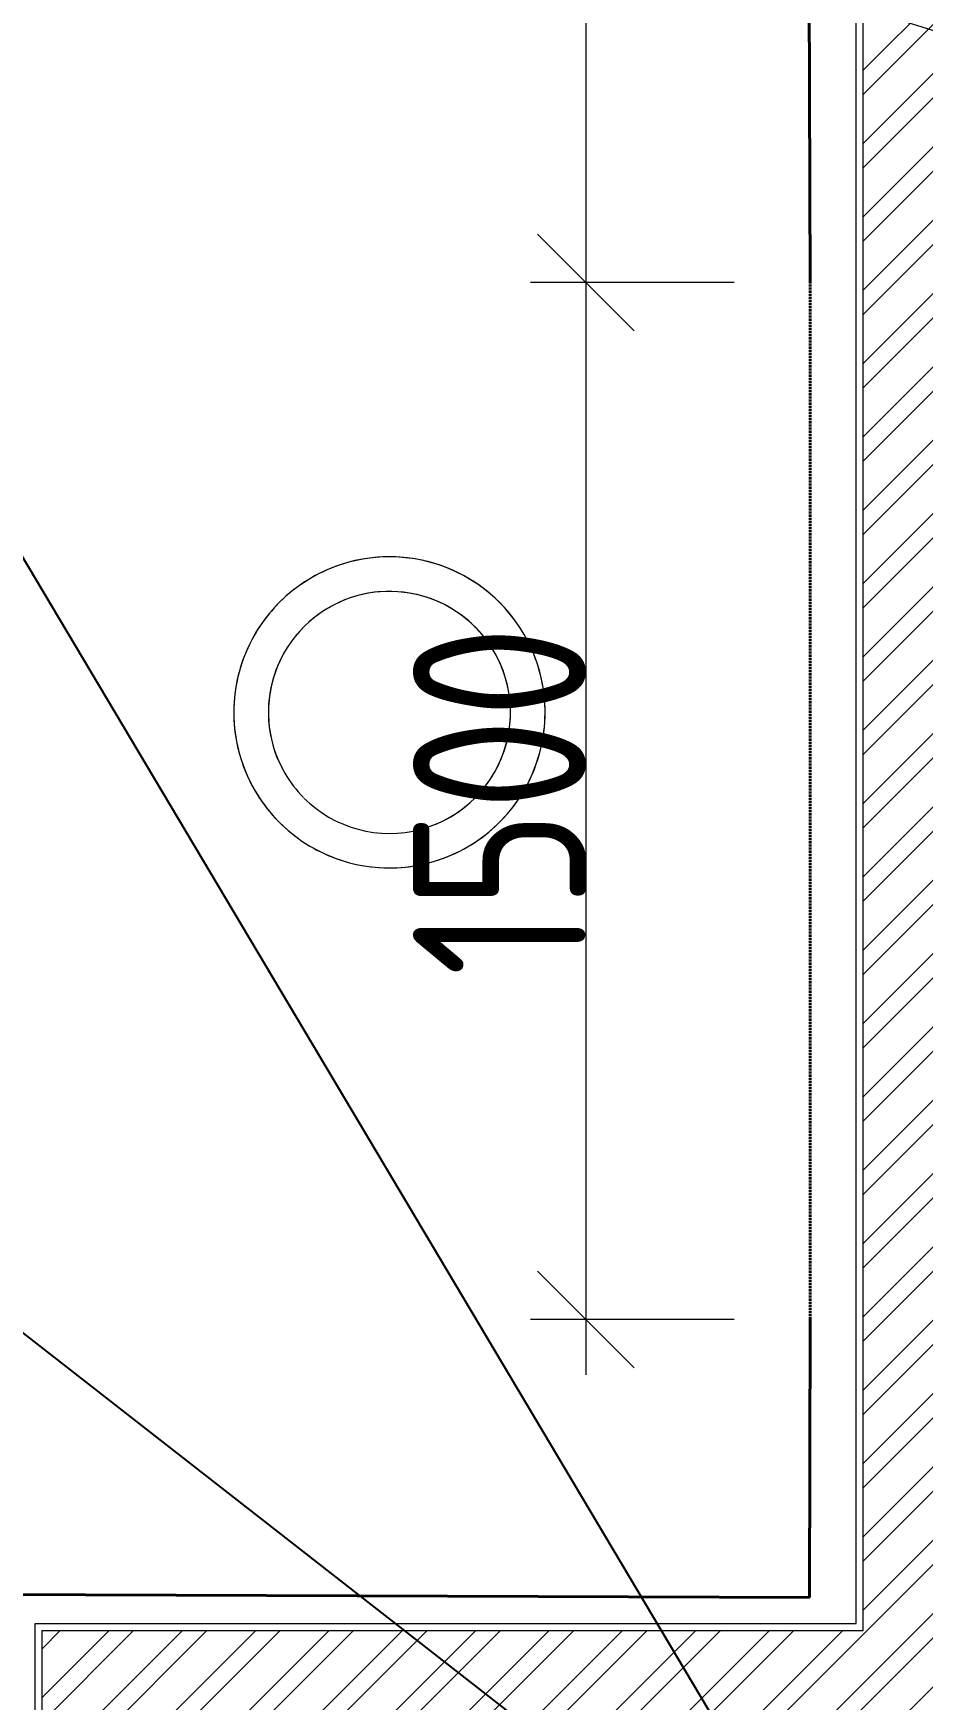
# Model space of a CAD drawing. Header units: millimetres. Extents: x -10178924 to 11692288, y -947381 to 58396.
# Drawn here: x 842608 to 843894, y -910419 to -908009 of the extents above; entities that cross this region are included whole.
import ezdxf
from ezdxf import colors
from ezdxf.entities.mleader import LeaderData, LeaderLine
from ezdxf.math import Vec2, Vec3

# ---------------------------------------------------------------- set-up
doc = ezdxf.new("R2010")
doc.units = ezdxf.units.MM
doc.linetypes.add('ADSK_Штрих_ш3 п1_5', pattern=[4.5, 3, -1.5])
doc.layers.add('PDF _Стены отделка', color=7, linetype='Continuous', true_color=0xb505c2)
doc.layers.add('ВК_Выноски', color=7, linetype='Continuous')
doc.layers.add('Перегородки пеноблок', color=40, linetype='Continuous', lineweight=9)
doc.layers.add('ТХ оборудование', color=7, linetype='Continuous', lineweight=9)
doc.styles.add('ISOCPEUR', font='isocpeui.ttf', dxfattribs={"width": 0.9})
doc.styles.add('ISOCPEUR_1', font='isocpeur.ttf', dxfattribs={"width": 0.78, "height": 240})

# ---------------------------------------------------------------- blocks, each defined once
blk = doc.blocks.new('_None')
blk = doc.blocks.new('F_Table_Round_450 - D450х750-V327-План 3-го этажа')
at = {"layer": 'ТХ оборудование', "color": 252, "lineweight": 9, "true_color": 0x939598}
for radius, start, end in [(225, 360, 180), (225, 102.8571, 115.7143), (225, 90, 102.8571), (225, 77.1429, 90), (225, 64.2857, 77.1429), (225, 115.7143, 128.5714), (225, 51.4286, 64.2857), (225, 128.5714, 141.4286), (175, 75.3484, 180), (175, 75.3484, 135), (175, 15, 75), (175, 15, 75), (225, 38.5714, 51.4286), (225, 141.4286, 154.2857), (175, 135, 150), (225, 25.7143, 38.5714), (225, 154.2857, 167.1429), (225, 12.8571, 25.7143), (175, 150, 165), (225, 167.1429, 180), (225, 0, 12.8571), (175, 165, 180), (175, 360, 14.7076), (175, 0, 14.7076), (225, 180, 360), (225, 180, 257.1429), (175, 180, 255), (175, 180, 360), (175, 255, 360), (225, 347.1429, 360), (225, 334.2857, 347.1429), (225, 321.4286, 334.2857), (225, 308.5714, 321.4286), (225, 295.7143, 308.5714), (225, 282.8571, 295.7143), (225, 257.1429, 270), (225, 270, 282.8571)]:
    blk.add_arc((0, 0), radius, start, end, dxfattribs=at)
blk = doc.blocks.new('_Oblique')
at = {"color": 0, "linetype": 'ByBlock', "lineweight": -2}
blk.add_line((-0.5, -0.5), (0.5, 0.5), dxfattribs=at)
blk = doc.blocks.new('A$Cad086cf1')
at = {"layer": 'Перегородки пеноблок', "true_color": 0x636466, "transparency": 33554687}
h = blk.add_hatch(dxfattribs=at)
h.set_pattern_fill('ANSI32', color=251, scale=200)
h.set_pattern_definition([(45, (897418.77, 170465.18), (-53.0330086, 53.0330086), []), (45, (897454.13, 170465.18), (-53.0330086, 53.0330086), [])])
edge = h.paths.add_edge_path()
edge.add_line((8838.912, -36048.117), (8838.912, -38746.478))
edge.add_line((8838.912, -38746.478), (9068.912, -38746.478))
edge.add_line((9068.912, -38746.478), (9068.912, -38626.478))
edge.add_line((9068.912, -38626.478), (8958.912, -38626.478))
edge.add_line((8958.912, -38626.478), (8958.912, -36148.117))
edge.add_line((8958.912, -36148.117), (11047.468, -36148.117))
edge.add_line((11047.468, -36148.117), (11047.468, -37836.478))
edge.add_line((11047.468, -37836.478), (10089.228, -37836.478))
edge.add_line((10089.228, -37836.478), (10089.228, -38356.478))
edge.add_line((10089.228, -38356.478), (10208.912, -38356.312))
edge.add_line((10208.912, -38356.312), (10208.912, -37956.478))
edge.add_line((10208.912, -37956.478), (11047.468, -37956.478))
edge.add_line((11047.468, -37956.478), (11047.468, -38356.478))
edge.add_line((11047.468, -38356.478), (11167.468, -38356.478))
edge.add_line((11167.468, -38356.478), (11167.468, -36148.117))
edge.add_line((11167.468, -36148.117), (11701.436, -36148.117))
edge.add_line((11701.436, -36148.117), (11701.436, -36028.117))
edge.add_line((11701.436, -36028.117), (10146.199, -36028.125))
edge.add_line((10146.199, -36028.125), (10146.199, -32428.128))
edge.add_line((10146.199, -32428.128), (10026.199, -32428.128))
edge.add_line((10026.199, -32428.128), (10026.199, -36028.117))
edge.add_line((10026.199, -36028.117), (8858.912, -36028.113))
h.paths.add_polyline_path([(9998.912, -38746.478), (10078.912, -38746.478), (10078.912, -38626.478), (9998.912, -38626.478)], flags=17)
at = {"layer": 'PDF _Стены отделка', "color": 251, "lineweight": 5, "ltscale": 0.1, "true_color": 0x636466, "transparency": 33554687}
for p, q in [((9625.247, -32498.119), (9625.247, -34158.119)), ((9625.247, -33998.119), (9625.247, -35658.119)), ((9839.431, -34078.119), (9545.247, -34078.119)), ((9839.431, -34078.119), (9545.247, -34078.119)), ((9839.431, -35578.119), (9545.247, -35578.119))]:
    blk.add_line(p, q, dxfattribs=at)
at = {"layer": 'PDF _Стены отделка', "color": 251, "lineweight": 40, "true_color": 0x636466, "transparency": 33554610}
for p, q in [((9949.431, -34078.119), (9944.788, -32578.119)), ((9948.342, -35980.2), (9949.431, -35578.119)), ((8770.815, -35975.892), (9948.342, -35980.2))]:
    blk.add_line(p, q, dxfattribs=at)
at = {"layer": 'PDF _Стены отделка', "color": 251, "linetype": 'ADSK_Штрих_ш3 п1_5', "lineweight": 40, "true_color": 0x636466, "transparency": 33554610}
blk.add_line((9949.431, -34054.022), (9949.431, -35578.119), dxfattribs=at)
at = {"layer": 'Перегородки пеноблок', "color": 251, "linetype": 'Continuous', "true_color": 0x636466, "transparency": 33554687}
for p, q in [((8828.912, -36018.117), (10016.199, -36018.117)), ((8828.912, -38756.478), (8828.912, -36018.181)), ((8838.912, -38746.478), (8838.912, -36028.117)), ((8838.912, -36028.117), (10026.199, -36028.117))]:
    blk.add_line(p, q, dxfattribs=at)
at = {"layer": 'Перегородки пеноблок', "color": 251, "linetype": 'Continuous', "true_color": 0x636466, "transparency": 33554687, "flags": 128}
for points in [[(10026.199, -36028.117), (10026.199, -32428.128)], [(10016.199, -36018.117), (10016.199, -32578.119)]]:
    blk.add_lwpolyline(points, dxfattribs=at)
at = {"layer": 'PDF _Стены отделка', "color": 251, "lineweight": 5, "ltscale": 0.1, "true_color": 0x636466, "transparency": 33554687}
for p, xscale, yscale, zscale, rotation in [((9625.247, -34078.119), 140.0000000000001, 140.0000000000001, 140.0000000000001, 90), ((9625.247, -34078.119), 140, 140, 140, 270), ((9625.247, -35578.119), 140, 140, 140, 270)]:
    blk.add_blockref('_Oblique', p, dxfattribs=dict(at, xscale=xscale, yscale=yscale, zscale=zscale, rotation=rotation))
at = {"layer": 'ТХ оборудование', "color": 251, "true_color": 0x636466, "transparency": 33554687, "rotation": 210.0793757275994}
blk.add_blockref('F_Table_Round_450 - D450х750-V327-План 3-го этажа', (9341.231, -34700.07), dxfattribs=at)
at = {"layer": 'PDF _Стены отделка', "color": 251, "lineweight": 5, "ltscale": 0.1, "true_color": 0x636466, "transparency": 33554687, "insert": (9500.247, -34828.119), "char_height": 250, "attachment_point": 5, "rotation": 90, "style": 'ISOCPEUR_1'}
blk.add_mtext('\\A1;1500', dxfattribs=at)

msp = doc.modelspace()

# ---------------------------------------------------------------- block references
msp.add_blockref('A$Cad086cf1', (833781.5, -874290.7))

# ---------------------------------------------------------------- leaders
at = {"layer": 'ВК_Выноски'}
ml = msp.add_multileader_mtext('Standard', dxfattribs=at)
ml.set_content('%%C110\\P i=0,02', color=256, style='ISOCPEUR')
ml.set_leader_properties(lineweight=13)
ml.set_arrow_properties(name='NONE')
ml.build(insert=Vec2(0, 0))
ml.multileader.update_dxf_attribs({"text_left_attachment_type": 6, "text_right_attachment_type": 6, "dogleg_length": 100, "arrow_head_size": 300})
ctx = ml.context
ctx.base_point, ctx.char_height, ctx.arrow_head_size, ctx.landing_gap_size, ctx.plane_origin = Vec3(841009.9, -907436), 250, 300, 0.09, Vec3(829711.3, -899947.3)
ctx.left_attachment, ctx.right_attachment, ctx.text_align_type = 6, 6, 1
notes = []
notes.append((ctx, [(1, (1, 1, 0), (842077, -907436), (-1, 0), 100, [(2, [(844100.6, -908064)], 0, [])])]))
ctx.mtext.insert, ctx.mtext.alignment, ctx.mtext.flow_direction = Vec3(841557.3, -907136), 2, 5
ml = msp.add_multileader_mtext('Standard', dxfattribs=at)
ml.set_content('{\\W0.9;Ст.К1-9\\P%%C110 }', color=7, style='ISOCPEUR')
ml.set_leader_properties(color=7, linetype='ByLayer', lineweight=-1)
ml.set_arrow_properties(name='NONE')
ml.build(insert=Vec2(0, 0))
ml.multileader.update_dxf_attribs({"text_left_attachment_type": 6, "text_right_attachment_type": 6, "dogleg_length": 0.36, "arrow_head_size": 300})
ctx = ml.context
ctx.base_point, ctx.char_height, ctx.arrow_head_size, ctx.landing_gap_size, ctx.plane_origin = Vec3(841050.3, -908526.6), 250, 300, 100, Vec3(848379.7, -939600.2)
ctx.left_attachment, ctx.right_attachment, ctx.text_align_type = 6, 6, 2
notes.append((ctx, [(1, (1, 1, 0), (842449.6, -908526.6), (-1, 0), 100.4, [(0, [(843671.7, -910580.4)], 0, [])])]))
ctx.mtext.insert, ctx.mtext.width, ctx.mtext.alignment, ctx.mtext.flow_direction = Vec3(842249.2, -908226.6), 513.532, 3, 5
ml = msp.add_multileader_mtext('Standard', dxfattribs=at)
ml.set_content('{\\W0.9;Ст.К2-1\\P%%C110 }', color=7, style='ISOCPEUR')
ml.set_leader_properties(color=7, linetype='ByLayer', lineweight=-1)
ml.set_arrow_properties(name='NONE')
ml.build(insert=Vec2(0, 0))
ml.multileader.update_dxf_attribs({"text_left_attachment_type": 6, "text_right_attachment_type": 6, "dogleg_length": 0.36, "arrow_head_size": 300})
ctx = ml.context
ctx.base_point, ctx.char_height, ctx.arrow_head_size, ctx.landing_gap_size, ctx.plane_origin = Vec3(841025, -909765), 250, 300, 100, Vec3(848958.2, -942131.8)
ctx.left_attachment, ctx.right_attachment, ctx.text_align_type = 6, 6, 2
notes.append((ctx, [(1, (1, 1, 0), (842434.9, -909765), (-1, 0), 100.4, [(0, [(843474.6, -910576.1)], 0, [])])]))
ctx.mtext.insert, ctx.mtext.width, ctx.mtext.alignment, ctx.mtext.flow_direction = Vec3(842234.5, -909465), 513.532, 3, 5
ml = msp.add_multileader_mtext('Standard', dxfattribs=at)
ml.set_content('{\\W0.9;Ст.К1-8 %%C50^JОпуск со 2 этажа }', color=7, style='ISOCPEUR')
ml.set_leader_properties(color=7, linetype='ByLayer', lineweight=-1)
ml.set_arrow_properties(name='NONE')
ml.build(insert=Vec2(0, 0))
ml.multileader.update_dxf_attribs({"text_left_attachment_type": 6, "text_right_attachment_type": 6, "dogleg_length": 0.36, "arrow_head_size": 300})
ctx = ml.context
ctx.base_point, ctx.char_height, ctx.arrow_head_size, ctx.landing_gap_size, ctx.plane_origin = Vec3(836173.6, -910435.8), 250, 300, 100, Vec3(846450.2, -941204.7)
ctx.left_attachment, ctx.right_attachment, ctx.text_align_type = 6, 6, 2
notes.append((ctx, [(1, (1, 1, 0), (839083.8, -910435.8), (-1, 0), 100.4, [(0, [(842801.5, -912184.8)], 0, [])])]))
ctx.mtext.insert, ctx.mtext.width, ctx.mtext.alignment, ctx.mtext.flow_direction = Vec3(838883.4, -910110.8), 2990.601, 3, 5
for ctx, leaders in notes:
    for number, flags, end, landing, length, lines in leaders:
        leader = LeaderData()
        leader.index, (leader.has_last_leader_line, leader.has_dogleg_vector, leader.attachment_direction) = number, flags
        leader.last_leader_point, leader.dogleg_vector, leader.dogleg_length = Vec3(end), Vec3(landing), length
        for number, points, colour, breaks in lines:
            line = LeaderLine()
            line.index, line.vertices, line.color, line.breaks = number, Vec3.list(points), colors.encode_raw_color(colour), breaks
            leader.lines.append(line)
        ctx.leaders.append(leader)

doc.saveas('drawing.dxf')
